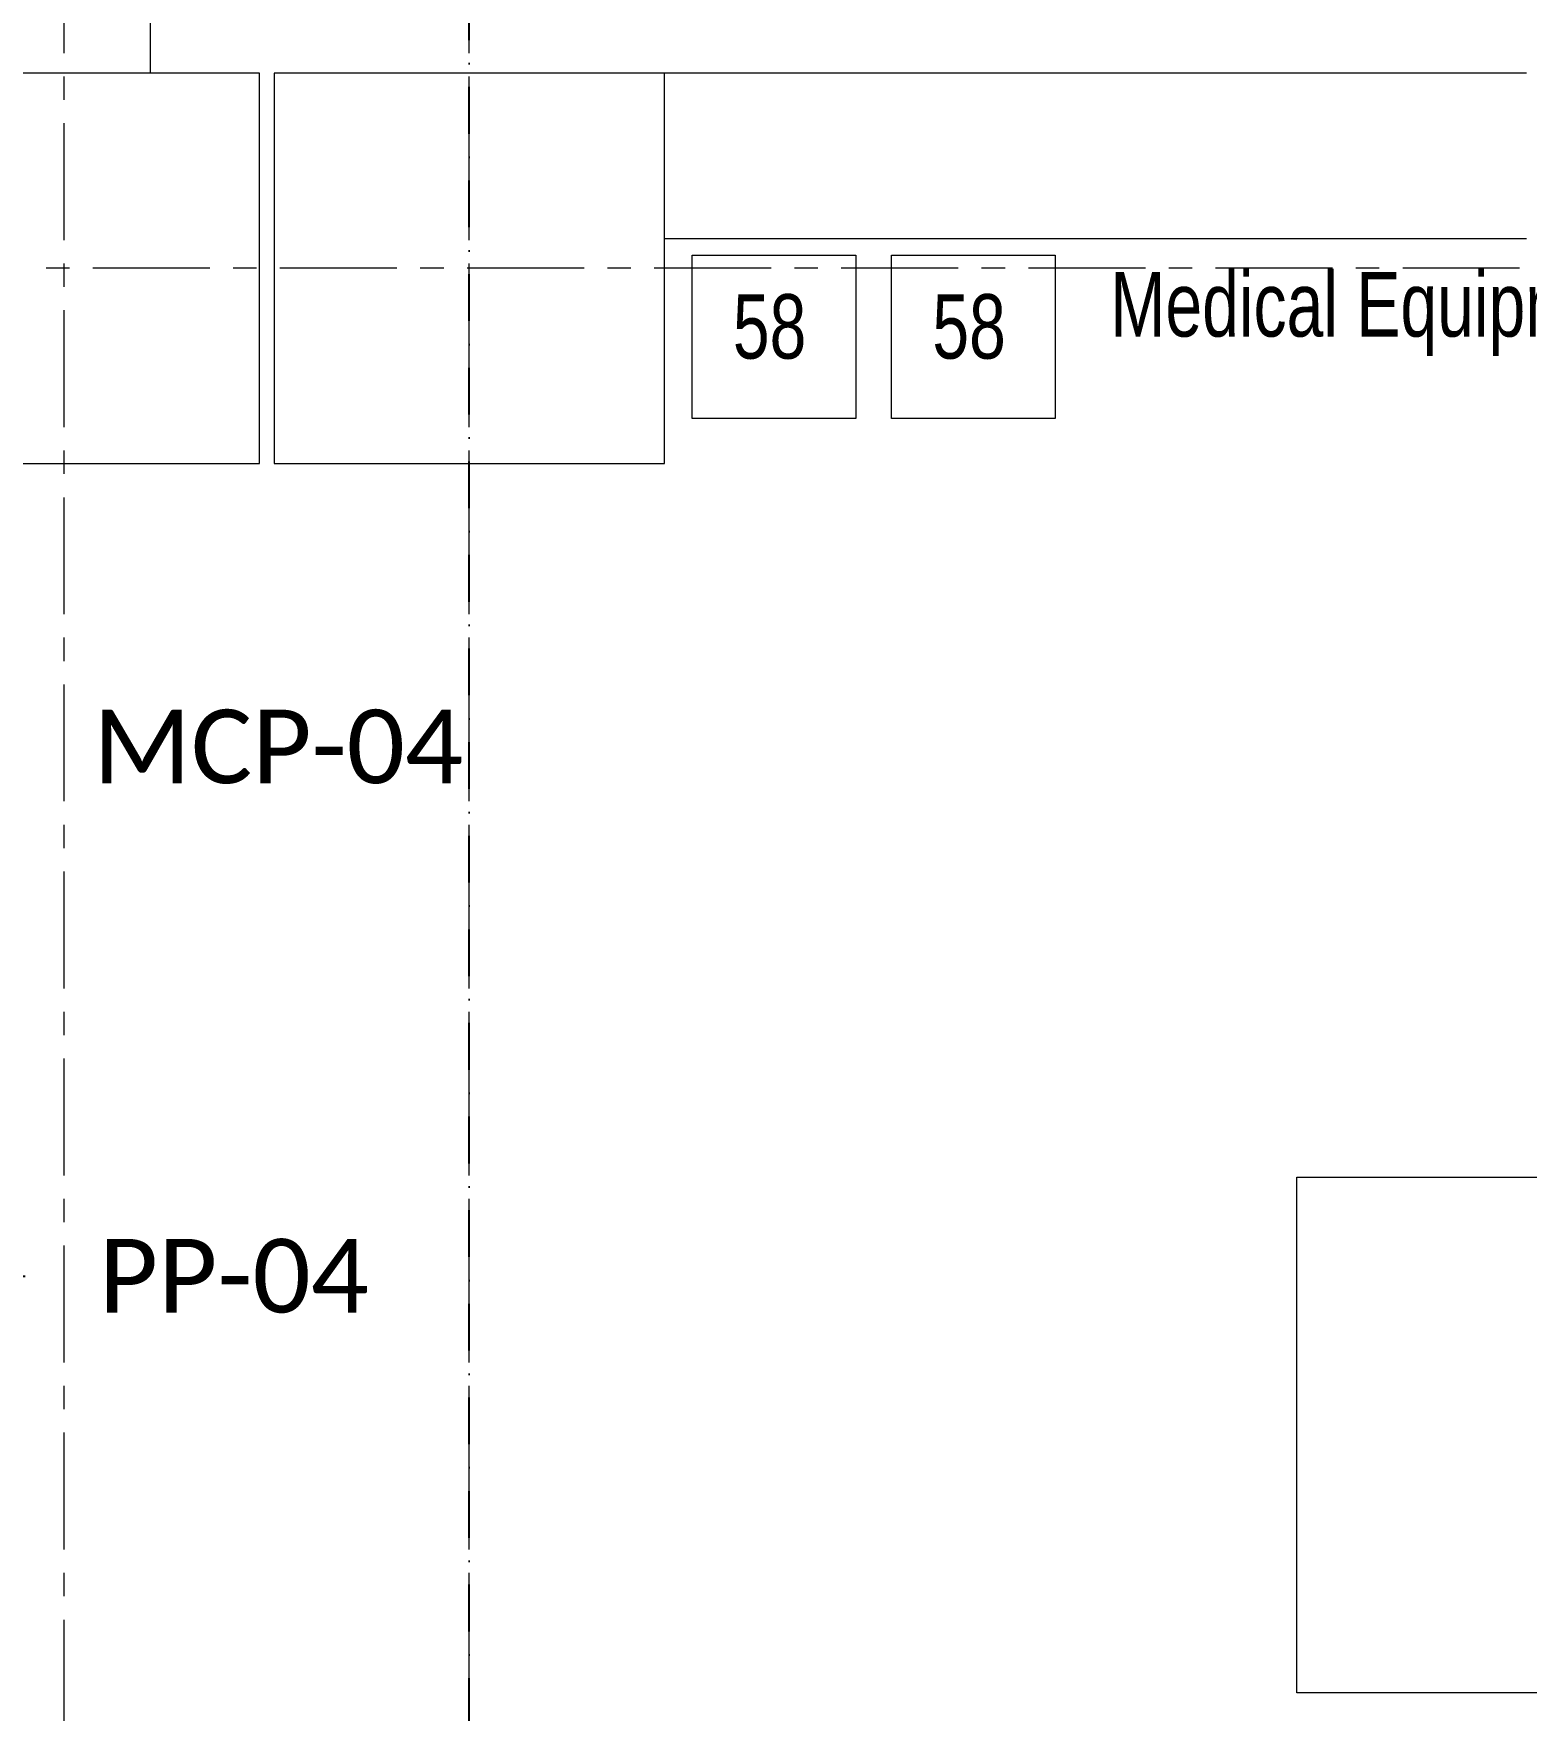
# Model space of a CAD drawing. Header units: millimetres. Extents: x 26027 to 581921, y 7230 to 233891.
# Drawn here: x 480207 to 482234, y 140387 to 142664 of the extents above; entities that cross this region are included whole.
import ezdxf
from ezdxf import colors
from ezdxf.entities.mleader import LeaderData, LeaderLine
from ezdxf.math import Vec2, Vec3

# ---------------------------------------------------------------- set-up
doc = ezdxf.new("R2010")
doc.units = ezdxf.units.MM
doc.header["$LTSCALE"] = 5
doc.linetypes.add('CENTER', pattern=[50.8, 31.75, -6.35, 6.35, -6.35])
doc.linetypes.add('DASHDOT', pattern=[25.4, 12.7, -6.35, 0, -6.35])
doc.layers.add('axes', color=9, linetype='Continuous')
doc.layers.add('E-POWR', color=7, linetype='Continuous', lineweight=9, true_color=0x4e7e3e)
for name, color, linetype, lineweight in [('Medical Equipment and Furniture', 163, 'Continuous', 0), ('Structure', 20, 'Continuous', 5), ('Walls', 32, 'Continuous', 5)]:
    doc.layers.add(name, color=color, linetype=linetype, lineweight=lineweight)
doc.styles.get("Standard").update_dxf_attribs({"font": 'calibri.ttf'})
doc.styles.add('X3G_ENTITY_257CFD', font='swisscl.ttf', dxfattribs={"height": 200})

msp = doc.modelspace()

# ---------------------------------------------------------------- linework, layer by layer
at = {"layer": 'axes', "linetype": 'CENTER', "lineweight": 0}
for p, q in [((480248.8, 120285.6, 0), (480248.8, 230811.1, 0)), ((480798.8, 120285.6, 0), (480798.8, 230811.1, 0)), ((581030.5, 142345.3, 2.4), (449113.3, 142345.3, 2.4))]:
    msp.add_line(p, q, dxfattribs=at)
at = {"layer": 'axes', "linetype": 'DASHDOT'}
msp.add_line((480798.8, 120285.6, 0), (480798.8, 230811.1, 0), dxfattribs=at)
at = {"layer": 'Medical Equipment and Furniture', "elevation": 0}
for points in [[(481101.3, 142363.4), (481323.3, 142363.4), (481323.3, 142141.4), (481101.3, 142141.4), (481101.3, 142363.4)], [(481372, 142363.4), (481594, 142363.4), (481594, 142141.4), (481372, 142141.4), (481372, 142363.4)], [(485921.9, 140411.2), (481921.9, 140411.2), (481921.9, 141111.2), (485921.9, 141111.2), (485921.9, 140411.2)]]:
    msp.add_lwpolyline(points, dxfattribs=at)
at = {"layer": 'Structure', "elevation": 2.4}
for points in [[(479983.8, 142080.3), (480513.8, 142080.3), (480513.8, 142610.3), (479983.8, 142610.3)], [(480533.8, 142080.3), (481063.8, 142080.3), (481063.8, 142610.3), (480533.8, 142610.3)]]:
    msp.add_lwpolyline(points, close=True, dxfattribs=at)
at = {"layer": 'Walls'}
for p, q in [((480365.8, 145030.3, 0), (480365.8, 142610.3, 0)), ((482233.8, 142610.3, 0), (481063.8, 142610.3, 0)), ((481106.7, 142610.3, 0), (481091.7, 142610.3, 0)), ((482233.8, 142385.3, 0), (481063.8, 142385.3, 0))]:
    msp.add_line(p, q, dxfattribs=at)

# ---------------------------------------------------------------- texts
at = {"layer": 'Medical Equipment and Furniture', "color": 1, "insert": (483057.3, 142340.1, 0), "char_height": 87.473, "width": 3260.537, "attachment_point": 2, "style": 'X3G_ENTITY_257CFD'}
msp.add_mtext('Medical Equipment Parked next to the wall to be used in patient areas', dxfattribs=at)
at = {"layer": 'Medical Equipment and Furniture', "char_height": 87.47, "attachment_point": 2, "style": 'X3G_ENTITY_257CFD'}
for insert in [(481206.4, 142310.2, 0), (481477.2, 142310.2, 0)]:
    msp.add_mtext('58', dxfattribs=dict(at, insert=insert))

# ---------------------------------------------------------------- leaders
at = {"layer": 'E-POWR'}
ml = msp.add_multileader_mtext('Standard', dxfattribs=at)
ml.set_content('UPP-04', color=256)
ml.set_leader_properties()
ml.build(insert=Vec2(0, 0))
ml.multileader.update_dxf_attribs({"text_right_attachment_type": 6, "dogleg_length": 200, "arrow_head_size": 200})
ctx = ml.context
ctx.base_point, ctx.char_height, ctx.arrow_head_size, ctx.landing_gap_size, ctx.plane_origin = Vec3(480197.2, 140194.7, 2.4), 100, 200, 100, Vec3(479471.2, 142432.3, 2.4)
ctx.right_attachment = 6
notes = []
notes.append((ctx, [(0, (1, 1, 0), (479997.2, 140194.7, 2.4), (1, 0), 200, [(0, [(478339.4, 142607.5, 2.4)], 0, [])])]))
ctx.mtext.insert, ctx.mtext.width, ctx.mtext.flow_direction = Vec3(480297.2, 140245.4, 2.4), 868.262, 5
ml = msp.add_multileader_mtext('Standard', dxfattribs=at)
ml.set_content('MCP-04', color=256)
ml.set_leader_properties()
ml.build(insert=Vec2(0, 0))
ml.multileader.update_dxf_attribs({"text_right_attachment_type": 6, "dogleg_length": 200, "arrow_head_size": 200})
ctx = ml.context
ctx.base_point, ctx.char_height, ctx.arrow_head_size, ctx.landing_gap_size, ctx.plane_origin = Vec3(480187.8, 141695.4, 2.4), 100, 200, 100, Vec3(479485.9, 143093.6, 2.4)
ctx.right_attachment = 6
notes.append((ctx, [(0, (1, 1, 0), (479987.8, 141695.4, 2.4), (1, 0), 200, [(0, [(479501.8, 142593.2, 2.4)], 0, [])])]))
ctx.mtext.insert, ctx.mtext.width, ctx.mtext.flow_direction = Vec3(480287.8, 141746.1, 2.4), 1332.272, 5
ml = msp.add_multileader_mtext('Standard', dxfattribs=at)
ml.set_content('PP-04', color=256)
ml.set_leader_properties()
ml.build(insert=Vec2(0, 0))
ml.multileader.update_dxf_attribs({"text_right_attachment_type": 6, "dogleg_length": 200, "arrow_head_size": 200})
ctx = ml.context
ctx.base_point, ctx.char_height, ctx.arrow_head_size, ctx.landing_gap_size, ctx.plane_origin = Vec3(480195.8, 140976.7, 2.4), 100, 200, 100, Vec3(479461.7, 142744.6, 2.4)
ctx.right_attachment = 6
notes.append((ctx, [(0, (1, 1, 0), (479995.8, 140976.7, 2.4), (1, 0), 200, [(0, [(478915.8, 142581.2, 2.4)], 0, [])])]))
ctx.mtext.insert, ctx.mtext.width, ctx.mtext.flow_direction = Vec3(480295.8, 141027.4, 2.4), 913.96, 5
for ctx, leaders in notes:
    for number, flags, end, landing, length, lines in leaders:
        leader = LeaderData()
        leader.index, (leader.has_last_leader_line, leader.has_dogleg_vector, leader.attachment_direction) = number, flags
        leader.last_leader_point, leader.dogleg_vector, leader.dogleg_length = Vec3(end), Vec3(landing), length
        for number, points, colour, breaks in lines:
            line = LeaderLine()
            line.index, line.vertices, line.color, line.breaks = number, Vec3.list(points), colors.encode_raw_color(colour), breaks
            leader.lines.append(line)
        ctx.leaders.append(leader)

doc.saveas('drawing.dxf')
